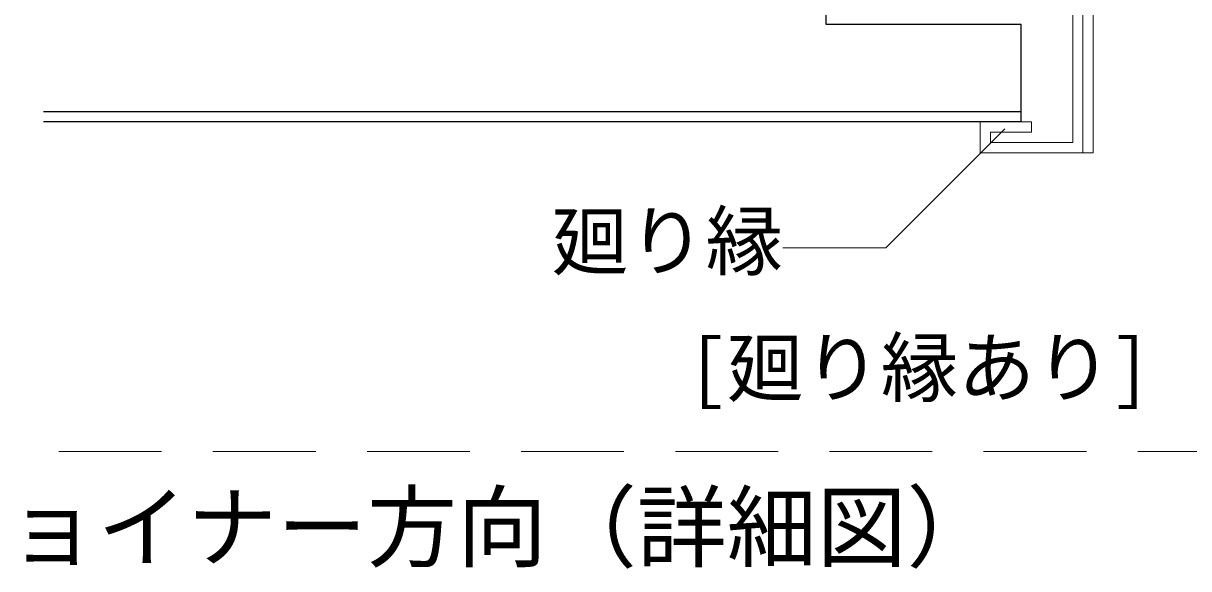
# Model space of a CAD drawing. Units: millimetres on the paper, with parts at other scales. Extents: x -195 to 195, y -140 to 138.
# Drawn here: x 106.31 to 128.99, y -90.41 to -79.79 of the extents above; entities that cross this region are included whole.
import ezdxf
from ezdxf.enums import TextEntityAlignment as Align

# ---------------------------------------------------------------- set-up
doc = ezdxf.new("R2010")
doc.units = ezdxf.units.MM
doc.linetypes.add('DASHED2', pattern=[3, 2, -1])
for name, color, linetype, lineweight in [('3-3_クロスジョイナー', 2, 'Continuous', 25), ('3-6_文字・矢印', 7, 'Continuous', 18), ('3-B_補強金具・金具・その他', 3, 'Continuous', 18), ('4-6_文字・矢印', 7, 'Continuous', 18), ('F-3_クロスジョイナー', 3, 'Continuous', 18)]:
    doc.layers.add(name, color=color, linetype=linetype, lineweight=lineweight)
doc.styles.add('ＭＳ ゴシック', font='')
doc.styles.get('ＭＳ ゴシック').set_extended_font_data('MS Gothic')

msp = doc.modelspace()

# ---------------------------------------------------------------- linework, layer by layer
at = {"layer": '3-3_クロスジョイナー'}
for p, q in [((121.933, -79.814), (121.933, -78.774)), ((125.733, -79.814), (121.933, -79.814)), ((125.733, -81.714), (125.733, -79.814)), ((125.733, -81.514), (106.7, -81.514)), ((125.733, -81.714), (106.7, -81.714))]:
    msp.add_line(p, q, dxfattribs=at)
at = {"layer": '3-6_文字・矢印'}
for p in [(125.41, -81.85), (121.089, -84.162)]:
    msp.add_line(p, (123.098, -84.162), dxfattribs=at)
at = {"layer": '3-B_補強金具・金具・その他'}
for p, q in [((126.933, -82.314), (126.933, -64.165)), ((127.133, -82.314), (127.133, -64.165)), ((126.733, -79.114), (126.733, -82.114)), ((124.933, -81.714), (124.933, -82.314)), ((125.933, -81.714), (124.933, -81.714)), ((126.933, -82.314), (124.933, -82.314)), ((126.733, -82.114), (125.133, -82.114)), ((127.133, -82.314), (126.933, -82.314))]:
    msp.add_line(p, q, dxfattribs=at)
msp.add_lwpolyline([(125.933, -81.714), (125.933, -81.914), (125.133, -81.914), (125.133, -82.114)], dxfattribs=at)
at = {"layer": 'F-3_クロスジョイナー', "linetype": 'DASHED2'}
msp.add_line((2, -88.125), (191, -88.125), dxfattribs=at)

# ---------------------------------------------------------------- texts
at = {"layer": '3-6_文字・矢印', "style": 'ＭＳ ゴシック'}
for s, p in [('廻り縁', (116.589, -84.912)), ('[廻り縁あり]', (119.25, -87.375))]:
    msp.add_text(s, height=1.1, dxfattribs=at).set_placement(p, align=Align.BOTTOM_LEFT)
at = {"layer": '4-6_文字・矢印', "style": 'ＭＳ ゴシック'}
msp.add_text('・クロスジョイナー方向（詳細図）', height=1.283, dxfattribs=at).set_placement((97.25, -90.625), align=Align.BOTTOM_LEFT)

doc.saveas('drawing.dxf')
